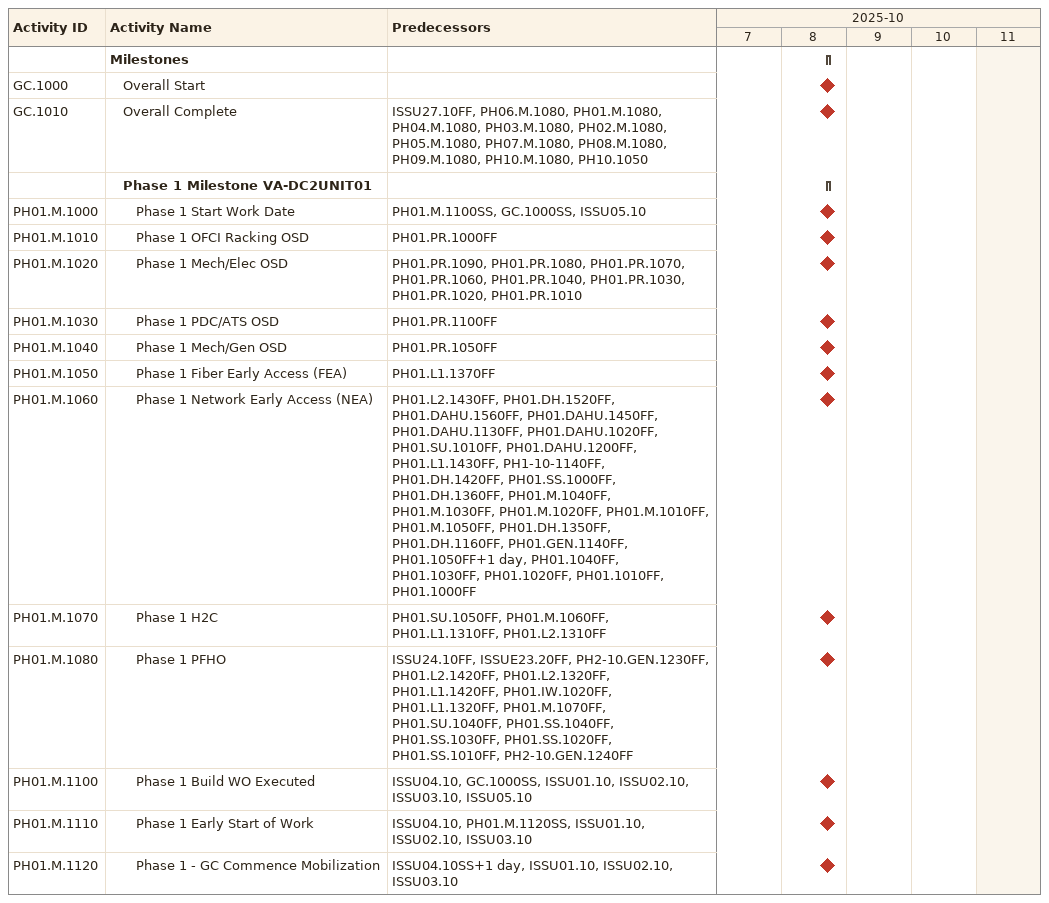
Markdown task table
| ID | Level | Task | Start | Finish | Predecessors |
|---|---|---|---|---|---|
|  | 1 | **Milestones** | 2025-10-08 | 2025-10-08 |  |
| GC.1000 | 2 | Overall Start (milestone) | 2025-10-08 | 2025-10-08 |  |
| GC.1010 | 2 | Overall Complete (milestone) | 2025-10-08 | 2025-10-08 | ISSU27.10FF, PH06.M.1080, PH01.M.1080, PH04.M.1080, PH03.M.1080, PH02.M.1080, PH05.M.1080, PH07.M.1080, PH08.M.1080, PH09.M.1080, PH10.M.1080, PH10.1050 |
|  | 2 | **Phase 1 Milestone VA-DC2UNIT01** | 2025-10-08 | 2025-10-08 |  |
| PH01.M.1000 | 3 | Phase 1 Start Work Date (milestone) | 2025-10-08 | 2025-10-08 | PH01.M.1100SS, GC.1000SS, ISSU05.10 |
| PH01.M.1010 | 3 | Phase 1 OFCI Racking OSD (milestone) | 2025-10-08 | 2025-10-08 | PH01.PR.1000FF |
| PH01.M.1020 | 3 | Phase 1 Mech/Elec OSD (milestone) | 2025-10-08 | 2025-10-08 | PH01.PR.1090, PH01.PR.1080, PH01.PR.1070, PH01.PR.1060, PH01.PR.1040, PH01.PR.1030, PH01.PR.1020, PH01.PR.1010 |
| PH01.M.1030 | 3 | Phase 1 PDC/ATS OSD (milestone) | 2025-10-08 | 2025-10-08 | PH01.PR.1100FF |
| PH01.M.1040 | 3 | Phase 1 Mech/Gen OSD (milestone) | 2025-10-08 | 2025-10-08 | PH01.PR.1050FF |
| PH01.M.1050 | 3 | Phase 1 Fiber Early Access (FEA) (milestone) | 2025-10-08 | 2025-10-08 | PH01.L1.1370FF |
| PH01.M.1060 | 3 | Phase 1 Network Early Access (NEA) (milestone) | 2025-10-08 | 2025-10-08 | PH01.L2.1430FF, PH01.DH.1520FF, PH01.DAHU.1560FF, PH01.DAHU.1450FF, PH01.DAHU.1130FF, PH01.DAHU.1020FF, PH01.SU.1010FF, PH01.DAHU.1200FF, PH01.L1.1430FF, PH1-10-1140FF, PH01.DH.1420FF, PH01.SS.1000FF, PH01.DH.1360FF, PH01.M.1040FF, PH01.M.1030FF, PH01.M.1020FF, PH01.M.1010FF, PH01.M.1050FF, PH01.DH.1350FF, PH01.DH.1160FF, PH01.GEN.1140FF, PH01.1050FF+1d, PH01.1040FF, PH01.1030FF, PH01.1020FF, PH01.1010FF, PH01.1000FF |
| PH01.M.1070 | 3 | Phase 1 H2C (milestone) | 2025-10-08 | 2025-10-08 | PH01.SU.1050FF, PH01.M.1060FF, PH01.L1.1310FF, PH01.L2.1310FF |
| PH01.M.1080 | 3 | Phase 1 PFHO (milestone) | 2025-10-08 | 2025-10-08 | ISSU24.10FF, ISSUE23.20FF, PH2-10.GEN.1230FF, PH01.L2.1420FF, PH01.L2.1320FF, PH01.L1.1420FF, PH01.IW.1020FF, PH01.L1.1320FF, PH01.M.1070FF, PH01.SU.1040FF, PH01.SS.1040FF, PH01.SS.1030FF, PH01.SS.1020FF, PH01.SS.1010FF, PH2-10.GEN.1240FF |
| PH01.M.1100 | 3 | Phase 1 Build WO Executed (milestone) | 2025-10-08 | 2025-10-08 | ISSU04.10, GC.1000SS, ISSU01.10, ISSU02.10, ISSU03.10, ISSU05.10 |
| PH01.M.1110 | 3 | Phase 1 Early Start of Work (milestone) | 2025-10-08 | 2025-10-08 | ISSU04.10, PH01.M.1120SS, ISSU01.10, ISSU02.10, ISSU03.10 |
| PH01.M.1120 | 3 | Phase 1 - GC Commence Mobilization (milestone) | 2025-10-08 | 2025-10-08 | ISSU04.10SS+1d, ISSU01.10, ISSU02.10, ISSU03.10 |
